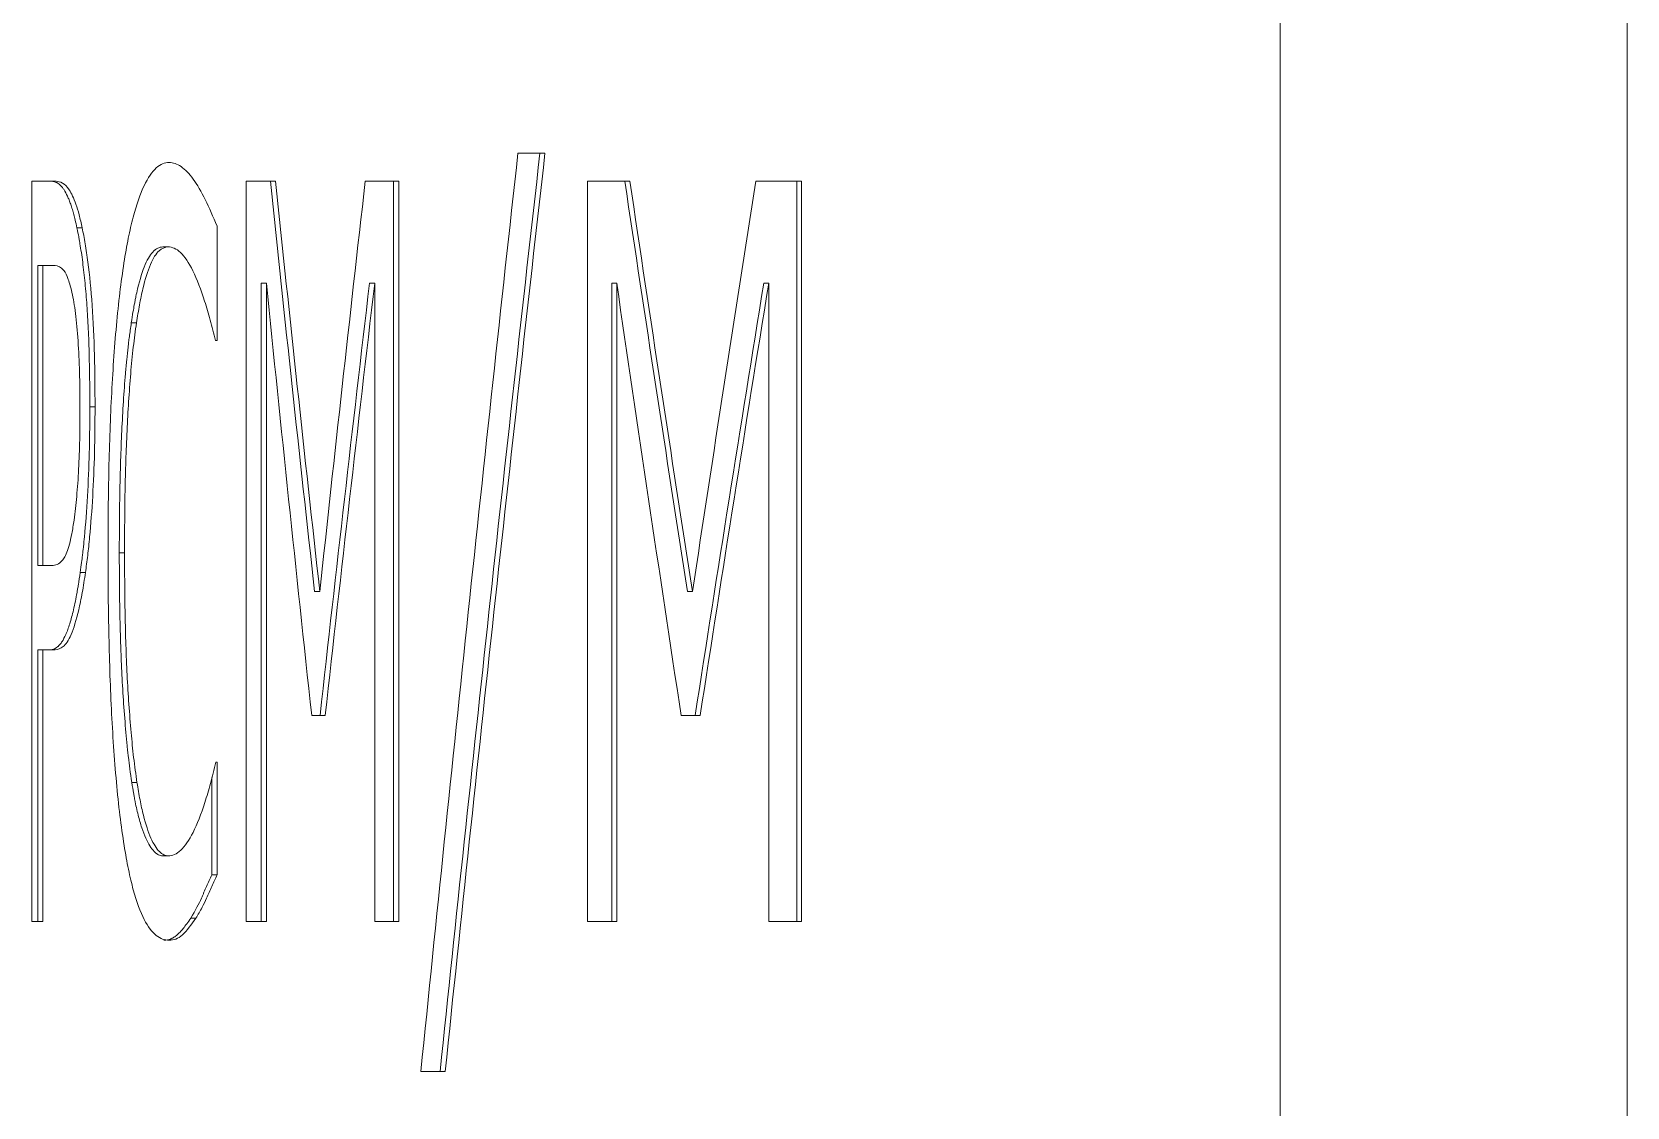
# Model space of a CAD drawing. Header units: millimetres. Extents: x 2 to 278, y 1 to 215.
# Drawn here: x 51.05 to 56.8, y 63.23 to 67.1 of the extents above; entities that cross this region are included whole.
import ezdxf

# ---------------------------------------------------------------- set-up
doc = ezdxf.new("R2010")
doc.units = ezdxf.units.MM

msp = doc.modelspace()

# ---------------------------------------------------------------- linework, layer by layer
at = {"color": 7, "linetype": 'Continuous', "lineweight": 0}
for p, q in [((55.5476, 74.9411), (55.5476, 58.9391)), ((56.7977, 58.9391), (56.7977, 74.9411)), ((52.8022, 66.6646), (52.8997, 66.6646)), ((51.0515, 66.5633), (51.1384, 66.5633)), ((51.0515, 63.8963), (51.0515, 66.5633)), ((51.8233, 66.5633), (51.9289, 66.5633)), ((51.8233, 63.8963), (51.8233, 66.5633)), ((52.2523, 66.5633), (52.3728, 66.5633)), ((52.3544, 66.5633), (52.3544, 63.8963)), ((52.3728, 66.5633), (52.3728, 63.8963)), ((53.053, 66.5633), (53.2053, 66.5633)), ((53.053, 63.8963), (53.053, 66.5633)), ((53.659, 66.5633), (53.8241, 66.5633)), ((53.8063, 66.5633), (53.8063, 63.8963)), ((53.8241, 66.5633), (53.8241, 63.8963)), ((51.2328, 66.395), (51.2139, 66.395)), ((51.7185, 66.4014), (51.7185, 65.9894)), ((51.542, 66.327), (51.5233, 66.327)), ((51.0723, 66.2595), (51.0723, 65.1792)), ((51.0723, 66.2595), (51.0912, 66.2595)), ((51.0912, 66.2595), (51.0912, 65.1792)), ((51.0912, 66.2595), (51.1347, 66.2595)), ((51.8774, 66.1962), (51.8774, 63.8963)), ((51.896, 66.1962), (51.8774, 66.1962)), ((51.896, 66.1962), (51.896, 63.8963)), ((52.2863, 66.1962), (52.2678, 66.1962)), ((52.2863, 63.8963), (52.2863, 66.1962)), ((53.14, 66.1962), (53.14, 63.8963)), ((53.1581, 66.1962), (53.14, 66.1962)), ((53.1581, 66.1962), (53.1581, 63.8963)), ((53.7057, 66.1962), (53.6878, 66.1962)), ((53.7057, 63.8963), (53.7057, 66.1962)), ((51.4282, 66.0532), (51.4094, 66.0532)), ((51.7132, 65.9894), (51.7185, 65.9894)), ((51.279, 65.7499), (51.2602, 65.7499)), ((51.3851, 65.2251), (51.3663, 65.2251)), ((51.0723, 65.1792), (51.0912, 65.1792)), ((51.0912, 65.1792), (51.1282, 65.1792)), ((51.2445, 65.1538), (51.2257, 65.1538)), ((52.0885, 65.0847), (52.07, 65.0847)), ((53.4312, 65.0847), (53.4133, 65.0847)), ((51.0723, 64.8753), (51.0723, 63.8963)), ((51.0912, 64.8753), (51.0723, 64.8753)), ((51.0912, 64.8753), (51.0912, 63.8963)), ((51.0912, 64.8753), (51.1354, 64.8753)), ((52.0593, 64.639), (52.108, 64.639)), ((53.3901, 64.639), (53.4586, 64.639)), ((51.6998, 64.415), (51.6998, 64.0646)), ((51.7135, 64.4702), (51.7185, 64.4702)), ((51.7185, 64.4702), (51.7185, 64.0646)), ((51.43, 64.3969), (51.4113, 64.3969)), ((51.5427, 64.1326), (51.524, 64.1326)), ((51.7185, 64.0646), (51.6998, 64.0646)), ((51.6425, 63.909), (51.6239, 63.909)), ((51.0515, 63.8963), (51.0912, 63.8963)), ((51.8233, 63.8963), (51.896, 63.8963)), ((52.2863, 63.8963), (52.3728, 63.8963)), ((53.053, 63.8963), (53.1581, 63.8963)), ((53.7057, 63.8963), (53.8241, 63.8963)), ((52.4526, 63.3561), (52.5402, 63.3561))]:
    msp.add_line(p, q, dxfattribs=at)
for points in [[(52.4526, 63.3561), (52.5638, 64.459), (52.6803, 65.5618), (52.8022, 66.6646)], [(52.5218, 63.3561), (52.6364, 64.459), (52.7563, 65.5618), (52.8815, 66.6646)], [(52.8997, 66.6646), (52.7745, 65.5618), (52.6547, 64.459), (52.5402, 63.3561)], [(52.07, 65.0847), (52.0152, 65.5776), (51.9619, 66.0704), (51.9104, 66.5633)], [(51.9289, 66.5633), (51.9805, 66.0704), (52.0337, 65.5776), (52.0885, 65.0847)], [(52.0885, 65.0847), (52.1416, 65.5776), (52.1962, 66.0704), (52.2523, 66.5633)], [(53.4133, 65.0847), (53.3363, 65.5776), (53.261, 66.0704), (53.1872, 66.5633)], [(53.2053, 66.5633), (53.279, 66.0704), (53.3543, 65.5776), (53.4312, 65.0847)], [(53.4312, 65.0847), (53.5057, 65.5776), (53.5816, 66.0704), (53.659, 66.5633)], [(52.0593, 64.639), (52.0031, 65.1581), (51.9487, 65.6771), (51.896, 66.1962)], [(52.0895, 64.639), (52.1472, 65.1581), (52.2066, 65.6771), (52.2678, 66.1962)], [(52.2863, 66.1962), (52.2251, 65.6771), (52.1657, 65.1581), (52.108, 64.639)], [(53.3901, 64.639), (53.3111, 65.1581), (53.2337, 65.6771), (53.1581, 66.1962)], [(53.4406, 64.639), (53.5213, 65.1581), (53.6037, 65.6771), (53.6878, 66.1962)], [(53.7057, 66.1962), (53.6216, 65.6771), (53.5392, 65.1581), (53.4586, 64.639)]]:
    msp.add_open_spline(points, degree=3, dxfattribs=at)
for points, knots in [([(51.383, 66.2695), (51.388, 66.2996), (51.3982, 66.3599), (51.4216, 66.4601), (51.4548, 66.5552), (51.4916, 66.6079), (51.5222, 66.628), (51.5379, 66.6299), (51.5458, 66.6308)], [0, 0, 0, 0, 0.125096, 0.250151, 0.4999, 0.749787, 0.874877, 1, 1, 1, 1]), ([(51.5458, 66.6308), (51.553, 66.6301), (51.5673, 66.6287), (51.5963, 66.6128), (51.6328, 66.5752), (51.6761, 66.5009), (51.7043, 66.4345), (51.7185, 66.4014)], [0, 0, 0, 0, 0.125039, 0.250059, 0.50001, 0.749964, 1, 1, 1, 1]), ([(51.2139, 66.395), (51.2091, 66.4166), (51.2055, 66.4322), (51.2026, 66.4431), (51.202, 66.4452), (51.2011, 66.4485), (51.2006, 66.4501), (51.1993, 66.455), (51.1983, 66.4582), (51.1954, 66.4677), (51.1934, 66.474), (51.1903, 66.4831), (51.1894, 66.4854), (51.1875, 66.4905), (51.1866, 66.493), (51.1837, 66.5003), (51.1817, 66.5049), (51.1757, 66.5179), (51.1716, 66.5255), (51.1663, 66.5336), (51.1655, 66.5348), (51.1636, 66.5374), (51.1626, 66.5387), (51.1597, 66.5424), (51.1577, 66.5446), (51.1517, 66.5508), (51.1475, 66.5541), (51.1426, 66.557), (51.1425, 66.5571), (51.1417, 66.5575), (51.1413, 66.5577), (51.1401, 66.5583), (51.1393, 66.5586), (51.1367, 66.5597), (51.1349, 66.5603), (51.129, 66.562), (51.1245, 66.5628), (51.1195, 66.5633)], [0, 0, 0, 0, 0.125, 0.125, 0.140625, 0.140625, 0.15625, 0.15625, 0.1875, 0.1875, 0.25, 0.25, 0.28125, 0.28125, 0.3125, 0.3125, 0.375, 0.375, 0.5, 0.5, 0.53125, 0.53125, 0.5625, 0.5625, 0.625, 0.625, 0.75, 0.75, 0.765625, 0.765625, 0.78125, 0.78125, 0.8125, 0.8125, 0.875, 0.875, 1, 1, 1, 1]), ([(51.1384, 66.5633), (51.1462, 66.5622), (51.1619, 66.56), (51.1862, 66.5366), (51.2063, 66.4939), (51.2219, 66.4438), (51.2291, 66.4113), (51.2328, 66.395)], [0, 0, 0, 0, 0.250116, 0.500108, 0.749927, 0.874954, 1, 1, 1, 1]), ([(51.2602, 65.7499), (51.2599, 65.8291), (51.2591, 65.8914), (51.2578, 65.9397), (51.2577, 65.945), (51.2574, 65.9531), (51.2573, 65.9572), (51.2569, 65.9692), (51.2567, 65.9771), (51.2558, 66.0006), (51.2552, 66.0159), (51.2531, 66.0605), (51.2515, 66.0888), (51.2477, 66.1423), (51.2454, 66.17), (51.2403, 66.2219), (51.2375, 66.2471), (51.2312, 66.2958), (51.2279, 66.318), (51.2242, 66.3401), (51.2241, 66.3412), (51.2234, 66.3449), (51.223, 66.3469), (51.2219, 66.353), (51.2211, 66.3575), (51.2184, 66.3718), (51.2163, 66.3827), (51.2139, 66.395)], [0, 0, 0, 0, 0.25, 0.25, 0.265625, 0.265625, 0.28125, 0.28125, 0.3125, 0.3125, 0.375, 0.375, 0.5, 0.5, 0.625, 0.625, 0.75, 0.75, 0.875, 0.875, 0.890625, 0.890625, 0.90625, 0.90625, 0.9375, 0.9375, 1, 1, 1, 1]), ([(51.2328, 66.395), (51.2364, 66.3765), (51.2437, 66.3395), (51.2566, 66.2506), (51.2697, 66.1197), (51.2779, 65.9376), (51.2786, 65.8125), (51.279, 65.7499)], [0, 0, 0, 0, 0.12521, 0.25036, 0.500048, 0.74978, 1, 1, 1, 1]), ([(51.4094, 66.0532), (51.4141, 66.0825), (51.4177, 66.1039), (51.4205, 66.1193), (51.4212, 66.1227), (51.4221, 66.1278), (51.4226, 66.1303), (51.4241, 66.1377), (51.4251, 66.1426), (51.4281, 66.157), (51.4301, 66.1662), (51.4407, 66.2107), (51.45, 66.2402), (51.4695, 66.2854), (51.4797, 66.3016), (51.4913, 66.313), (51.4916, 66.3133), (51.4927, 66.3142), (51.4932, 66.3147), (51.4949, 66.316), (51.496, 66.3169), (51.4995, 66.3192), (51.5021, 66.3206), (51.5102, 66.3243), (51.5164, 66.326), (51.5233, 66.327)], [0, 0, 0, 0, 0.125, 0.125, 0.140625, 0.140625, 0.15625, 0.15625, 0.1875, 0.1875, 0.25, 0.25, 0.5, 0.5, 0.75, 0.75, 0.765625, 0.765625, 0.78125, 0.78125, 0.8125, 0.8125, 0.875, 0.875, 1, 1, 1, 1]), ([(51.542, 66.327), (51.531, 66.3245), (51.5091, 66.3195), (51.478, 66.2691), (51.4548, 66.1958), (51.4388, 66.119), (51.4317, 66.0751), (51.4282, 66.0532)], [0, 0, 0, 0, 0.25008, 0.499988, 0.749751, 0.874847, 1, 1, 1, 1]), ([(51.7132, 65.9894), (51.7068, 66.0144), (51.6939, 66.0644), (51.6672, 66.1543), (51.6318, 66.2471), (51.5944, 66.3029), (51.5644, 66.3237), (51.5495, 66.3259), (51.542, 66.327)], [0, 0, 0, 0, 0.125097, 0.25017, 0.500034, 0.749857, 0.874909, 1, 1, 1, 1]), ([(51.1347, 66.2595), (51.1453, 66.2576), (51.1613, 66.2548), (51.1799, 66.2192), (51.1901, 66.1861), (51.195, 66.1652), (51.1975, 66.154)], [0, 0, 0, 0, 0.499949, 0.749939, 0.866045, 1, 1, 1, 1]), ([(51.3256, 65.2272), (51.3257, 65.2742), (51.326, 65.3684), (51.3288, 65.5558), (51.3365, 65.787), (51.3514, 66.0046), (51.3677, 66.1638), (51.3779, 66.2342), (51.383, 66.2695)], [0, 0, 0, 0, 0.125111, 0.250196, 0.500104, 0.749887, 0.874924, 1, 1, 1, 1]), ([(51.1975, 66.154), (51.1998, 66.1424), (51.2043, 66.1194), (51.212, 66.0619), (51.2193, 65.9763), (51.224, 65.8609), (51.2245, 65.7816), (51.2247, 65.742)], [0, 0, 0, 0, 0.125197, 0.250327, 0.499888, 0.749768, 1, 1, 1, 1]), ([(51.3663, 65.2251), (51.3665, 65.3185), (51.3672, 65.3922), (51.3683, 65.4497), (51.3684, 65.4557), (51.3686, 65.465), (51.3687, 65.4697), (51.3691, 65.4837), (51.3693, 65.4929), (51.37, 65.5206), (51.3705, 65.5389), (51.3723, 65.5932), (51.3737, 65.6287), (51.3769, 65.6985), (51.3789, 65.7351), (51.3833, 65.8039), (51.3858, 65.8374), (51.3899, 65.8863), (51.3916, 65.9042), (51.3947, 65.9361), (51.3963, 65.9513), (51.3983, 65.9692), (51.3985, 65.971), (51.3992, 65.9768), (51.3996, 65.9798), (51.4008, 65.9892), (51.4016, 65.996), (51.4045, 66.0179), (51.4068, 66.0345), (51.4094, 66.0532)], [0, 0, 0, 0, 0.25, 0.25, 0.265625, 0.265625, 0.28125, 0.28125, 0.3125, 0.3125, 0.375, 0.375, 0.5, 0.5, 0.625, 0.625, 0.75, 0.75, 0.8125, 0.8125, 0.875, 0.875, 0.890625, 0.890625, 0.90625, 0.90625, 0.9375, 0.9375, 1, 1, 1, 1]), ([(51.4282, 66.0532), (51.4242, 66.0246), (51.4163, 65.9674), (51.404, 65.8387), (51.3931, 65.6653), (51.386, 65.4468), (51.3854, 65.299), (51.3851, 65.2251)], [0, 0, 0, 0, 0.125062, 0.250089, 0.499917, 0.749901, 1, 1, 1, 1]), ([(51.2247, 65.742), (51.2245, 65.7053), (51.2242, 65.632), (51.2203, 65.5248), (51.2134, 65.425), (51.2066, 65.3701), (51.2032, 65.3427)], [0, 0, 0, 0, 0.25016, 0.500158, 0.749925, 1, 1, 1, 1]), ([(51.2257, 65.1538), (51.2293, 65.1806), (51.2319, 65.2011), (51.2338, 65.217), (51.2342, 65.2205), (51.2349, 65.2259), (51.2352, 65.2286), (51.2361, 65.2367), (51.2367, 65.2422), (51.2385, 65.2589), (51.2396, 65.2702), (51.245, 65.3282), (51.2486, 65.3761), (51.2546, 65.4808), (51.2567, 65.5321), (51.2583, 65.5932), (51.2584, 65.5972), (51.2587, 65.6086), (51.2588, 65.6144), (51.2591, 65.6326), (51.2593, 65.6455), (51.2598, 65.6863), (51.2601, 65.7166), (51.2602, 65.7499)], [0, 0, 0, 0, 0.125, 0.125, 0.140625, 0.140625, 0.15625, 0.15625, 0.1875, 0.1875, 0.25, 0.25, 0.5, 0.5, 0.75, 0.75, 0.78125, 0.78125, 0.8125, 0.8125, 0.875, 0.875, 1, 1, 1, 1]), ([(51.279, 65.7499), (51.2787, 65.6951), (51.2779, 65.5855), (51.271, 65.4266), (51.262, 65.3032), (51.2526, 65.2141), (51.2472, 65.1739), (51.2445, 65.1538)], [0, 0, 0, 0, 0.249985, 0.499902, 0.749804, 0.874876, 1, 1, 1, 1]), ([(51.2032, 65.3427), (51.2006, 65.3257), (51.1955, 65.2917), (51.1835, 65.2409), (51.1673, 65.2016), (51.1475, 65.1823), (51.1346, 65.1802), (51.1282, 65.1792)], [0, 0, 0, 0, 0.125049, 0.250044, 0.499689, 0.749783, 1, 1, 1, 1]), ([(51.3836, 64.1701), (51.3783, 64.2054), (51.3678, 64.2761), (51.3514, 64.4381), (51.3363, 64.6587), (51.3289, 64.8938), (51.3259, 65.0838), (51.3257, 65.1794), (51.3256, 65.2272)], [0, 0, 0, 0, 0.125065, 0.250089, 0.499904, 0.749804, 0.874893, 1, 1, 1, 1]), ([(51.4113, 64.3969), (51.4061, 64.4322), (51.4021, 64.4626), (51.3983, 64.4942), (51.3978, 64.4995), (51.3962, 64.5141), (51.3954, 64.5216), (51.3931, 64.5446), (51.3916, 64.5607), (51.3871, 64.611), (51.3843, 64.6468), (51.3795, 64.7159), (51.3775, 64.7504), (51.3749, 64.802), (51.3742, 64.8179), (51.3727, 64.8523), (51.3721, 64.87), (51.3702, 64.9245), (51.3692, 64.9627), (51.3683, 65.0078), (51.3682, 65.0098), (51.3681, 65.017), (51.368, 65.0207), (51.3678, 65.0319), (51.3677, 65.0397), (51.3674, 65.064), (51.3672, 65.0814), (51.3666, 65.1369), (51.3664, 65.1787), (51.3663, 65.2251)], [0, 0, 0, 0, 0.125, 0.125, 0.15625, 0.15625, 0.1875, 0.1875, 0.25, 0.25, 0.375, 0.375, 0.5, 0.5, 0.5625, 0.5625, 0.625, 0.625, 0.75, 0.75, 0.765625, 0.765625, 0.78125, 0.78125, 0.8125, 0.8125, 0.875, 0.875, 1, 1, 1, 1]), ([(51.3851, 65.2251), (51.3854, 65.1508), (51.3862, 65.0023), (51.3933, 64.7819), (51.4053, 64.6115), (51.4178, 64.4829), (51.4258, 64.4265), (51.43, 64.3969)], [0, 0, 0, 0, 0.250103, 0.500044, 0.752329, 0.869678, 1, 1, 1, 1]), ([(51.1165, 64.8753), (51.1282, 64.8767), (51.1378, 64.8805), (51.1453, 64.8872), (51.1462, 64.888), (51.1475, 64.8893), (51.1482, 64.8899), (51.1501, 64.892), (51.1514, 64.8934), (51.1552, 64.8979), (51.1577, 64.9012), (51.1649, 64.912), (51.1694, 64.9205), (51.1747, 64.9327), (51.1761, 64.9359), (51.1785, 64.942), (51.1797, 64.9451), (51.1832, 64.9548), (51.1856, 64.9618), (51.1925, 64.9841), (51.1969, 65.0008), (51.2034, 65.0287), (51.2059, 65.0397), (51.2101, 65.0603), (51.2121, 65.0707), (51.2145, 65.0838), (51.2147, 65.0851), (51.2155, 65.0895), (51.2159, 65.0918), (51.2171, 65.0992), (51.218, 65.1047), (51.2209, 65.1229), (51.2231, 65.1372), (51.2257, 65.1538)], [0, 0, 0, 0, 0.25, 0.25, 0.265625, 0.265625, 0.28125, 0.28125, 0.3125, 0.3125, 0.375, 0.375, 0.5, 0.5, 0.53125, 0.53125, 0.5625, 0.5625, 0.625, 0.625, 0.75, 0.75, 0.8125, 0.8125, 0.875, 0.875, 0.890625, 0.890625, 0.90625, 0.90625, 0.9375, 0.9375, 1, 1, 1, 1]), ([(51.2445, 65.1538), (51.2407, 65.1289), (51.2331, 65.0789), (51.216, 64.9972), (51.1927, 64.9221), (51.1636, 64.8809), (51.1448, 64.8772), (51.1354, 64.8753)], [0, 0, 0, 0, 0.125112, 0.250189, 0.499871, 0.749816, 1, 1, 1, 1]), ([(51.5427, 64.1326), (51.5502, 64.1336), (51.565, 64.1355), (51.5951, 64.1566), (51.6325, 64.2101), (51.6681, 64.3012), (51.6948, 64.3921), (51.7072, 64.4442), (51.7135, 64.4702)], [0, 0, 0, 0, 0.1250934, 0.2501518, 0.4999916, 0.7498438, 0.8749053, 1, 1, 1, 1]), ([(51.524, 64.1326), (51.5167, 64.1337), (51.5114, 64.1351), (51.5073, 64.1369), (51.5065, 64.1373), (51.5052, 64.138), (51.5046, 64.1383), (51.5026, 64.1395), (51.5013, 64.1404), (51.4973, 64.1434), (51.4946, 64.1458), (51.4809, 64.1597), (51.4709, 64.1757), (51.4568, 64.2075), (51.4519, 64.2205), (51.4428, 64.2482), (51.4384, 64.2635), (51.43, 64.2968), (51.4257, 64.3159), (51.4217, 64.337), (51.4215, 64.3381), (51.4208, 64.3419), (51.4204, 64.3439), (51.4192, 64.3502), (51.4184, 64.3549), (51.4157, 64.3705), (51.4136, 64.3827), (51.4113, 64.3969)], [0, 0, 0, 0, 0.125, 0.125, 0.140625, 0.140625, 0.15625, 0.15625, 0.1875, 0.1875, 0.25, 0.25, 0.5, 0.5, 0.625, 0.625, 0.75, 0.75, 0.875, 0.875, 0.890625, 0.890625, 0.90625, 0.90625, 0.9375, 0.9375, 1, 1, 1, 1]), ([(51.43, 64.3969), (51.4336, 64.3756), (51.4406, 64.3331), (51.4568, 64.2607), (51.4798, 64.1908), (51.5053, 64.1514), (51.5265, 64.1351), (51.5373, 64.1334), (51.5427, 64.1326)], [0, 0, 0, 0, 0.1251127, 0.2501718, 0.4999155, 0.7497855, 0.8748761, 1, 1, 1, 1]), ([(51.5455, 63.8288), (51.5377, 63.8297), (51.5222, 63.8314), (51.4919, 63.849), (51.4553, 63.8953), (51.4222, 63.9846), (51.3988, 64.082), (51.3887, 64.1407), (51.3836, 64.1701)], [0, 0, 0, 0, 0.125119, 0.25021, 0.500161, 0.74987, 0.874906, 1, 1, 1, 1]), ([(51.6239, 63.909), (51.6406, 63.9368), (51.6534, 63.9606), (51.6625, 63.9816), (51.6635, 63.9839), (51.6651, 63.9875), (51.6659, 63.9893), (51.6682, 63.9947), (51.6698, 63.9983), (51.6745, 64.009), (51.6776, 64.016), (51.6871, 64.0371), (51.6935, 64.0509), (51.6998, 64.0646)], [0, 0, 0, 0, 0.5, 0.5, 0.53125, 0.53125, 0.5625, 0.5625, 0.625, 0.625, 0.75, 0.75, 1, 1, 1, 1]), ([(51.7185, 64.0646), (51.7121, 64.0509), (51.6994, 64.0235), (51.6817, 63.9818), (51.6627, 63.9428), (51.6499, 63.9214), (51.6425, 63.909)], [0, 0, 0, 0, 0.249393, 0.5000338, 0.7106548, 1, 1, 1, 1]), ([(51.5268, 63.8288), (51.5369, 63.8295), (51.545, 63.8311), (51.5516, 63.8337), (51.5529, 63.8342), (51.5549, 63.8351), (51.5559, 63.8356), (51.5589, 63.8371), (51.561, 63.8383), (51.567, 63.8421), (51.5711, 63.8452), (51.5762, 63.8496), (51.5767, 63.8501), (51.5783, 63.8516), (51.5791, 63.8523), (51.5816, 63.8547), (51.5833, 63.8565), (51.5886, 63.8622), (51.5924, 63.8666), (51.6045, 63.8817), (51.6136, 63.8941), (51.6239, 63.909)], [0, 0, 0, 0, 0.25, 0.25, 0.28125, 0.28125, 0.3125, 0.3125, 0.375, 0.375, 0.5, 0.5, 0.53125, 0.53125, 0.5625, 0.5625, 0.625, 0.625, 0.75, 0.75, 1, 1, 1, 1]), ([(51.6425, 63.909), (51.6263, 63.8861), (51.602, 63.8518), (51.5696, 63.8312), (51.5535, 63.8296), (51.5455, 63.8288)], [0, 0, 0, 0, 0.499914, 0.749936, 1, 1, 1, 1])]:
    msp.add_open_spline(points, degree=3, knots=knots, dxfattribs=at)

doc.saveas('drawing.dxf')
